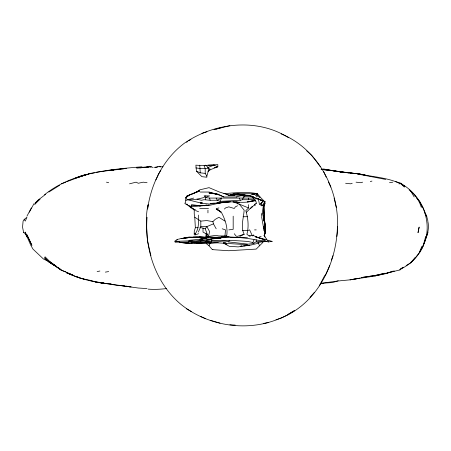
<?xml version="1.0" encoding="UTF-8"?>
<svg xmlns="http://www.w3.org/2000/svg" width="451" height="451" viewBox="0 0 451 451"><rect width="100%" height="100%" fill="white"/><g stroke="black" fill="none" stroke-linecap="round" stroke-linejoin="round"><path stroke-width="0.68" d="M239.757 236.471L244.149 234.278C240.327 226.797 243.687 218.036 244.149 210.138L239.21 204.106L232.941 201.755M261.805 215.217L261.907 213.16M264.224 221.441L264.444 217.275L263.897 205.752M147.065 217.275C144.455 249.24 155.99 283.656 181.071 304.487C208.3 326.366 248.23 332.376 280.353 318.197M275.961 319.844C315.108 307.328 336.621 265.746 337.393 226.599M192.825 208.413L194.234 209.591L194.234 213.977L194.781 217.275L195.334 227.693L194.234 231.532L194.234 234.824L195.334 234.824L195.334 233.725C199.274 228.375 198.417 221.362 198.62 215.082M205.859 237.344L206.192 233.398M220.702 237.474L228.24 236.471L226.599 236.471C228.11 228.279 225.444 220.094 221.661 212.883L216.722 209.044L216.722 208.492L218.921 207.945M226.047 236.285L224.953 235.918L225.5 229.886L222.208 228.792M264.201 230.923L264.444 228.24M400.477 269.106C410.433 264.652 418.551 256.264 422.965 246.342C425.913 238.5 429.831 230.258 427.903 221.661M264.511 236.403L264.991 232.079L263.345 226.599L261.704 217.275L263.345 205.752L263.897 204.472M336.846 236.471C342.213 195.486 320.576 149.85 281.176 133.896M262.956 241.246L262.798 242.503L256.219 249.087L228.792 250.733L212.336 249.634L209.044 245.789L206.299 243.596M264.077 230.438C266.688 221.548 260.588 212.105 264.991 203.559L264.624 202.46M425.71 236.471L422.965 246.342L419.672 252.38M206.851 176.132L209.044 168.454L205.752 165.162L204.106 165.709L195.881 165.162L196.427 171.194L201.913 176.679L206.851 177.226L206.851 176.132L205.205 173.387L205.205 168.454L204.106 165.709M198.074 191.444L199.72 190.395L191.495 194.234L199.72 190.942L187.103 195.881L186.009 197.527L187.103 199.72L193.135 199.72L196.974 199.173L201.366 200.267L204.106 199.72L210.138 200.267L217.275 200.267L220.015 201.366L240.31 200.267L242.503 199.72L243.05 198.074L244.701 196.427M176.679 240.31L177.779 239.21L175.033 240.857L175.033 241.95C184.882 242.903 194.798 241.122 204.653 240.857L205.205 241.403C213.03 241.877 221.21 239.069 228.792 241.95L229.339 240.31L239.21 240.857L247.441 241.403L252.926 242.503L253.473 243.596L254.026 243.596L254.573 242.503L256.219 241.95L265.543 240.31L263.345 241.403C242.824 236.617 221.148 235.439 200.267 239.21L203.012 238.934M425.434 238.867L427.903 232.079M331.361 260.058L333.007 255.666M426.257 237.017L427.903 232.631M288.578 137.735C256.957 117.677 214.456 122.576 184.363 143.221C163.499 158.87 151.068 183.54 147.612 209.044L148.159 204.653C145.504 214.817 146.547 225.545 147.065 235.918M209.044 245.789L210.138 243.05M421.871 246.342L419.126 252.926L415.286 257.865L410.895 262.251M25.566 220.471L26.936 217.275L24.196 219.468L23.097 221.114L22.55 227.146L23.649 232.631L24.743 233.178L26.936 236.471L30.775 245.243L32.968 249.087L43.397 258.959L50.399 262.42M325.329 275.414L329.715 265.543M198.35 232.028L200.813 226.599L200.813 221.114L194.781 217.275M29.298 212.207L34.067 203.559M155.837 179.972L158.03 175.58M220.015 201.366L221.661 198.074L217.275 200.267L216.176 198.074M263.345 205.752L264.991 202.46L264.991 201.366L260.12 199.9M263.345 206.846L264.991 203.559L264.444 203.559M252.926 235.918L253.473 234.824M252.926 242.503L254.026 239.757M264.382 234.943L264.991 233.725L264.991 228.24L264.444 220.562L263.593 215.871M324.782 275.414L319.297 285.838M26.936 216.176L31.328 207.945M158.03 175.033L160.827 170.247M420.992 249.634C434.274 228.364 424.887 199.483 404.863 186.009C391.135 177.717 374.161 177.175 358.787 173.939C346.193 172.429 333.605 170.833 321.022 169.238M256.546 198.401L258.412 199.173L259.505 204.653L263.345 200.813L258.412 199.173L257.865 198.62L263.345 200.813L260.605 204.653L261.152 205.752L262.251 205.752L264.991 201.366M252.38 206.299L251.28 207.945L252.56 206.299M187.103 195.881L185.457 198.074L185.457 199.173M208.492 237.564L208.492 236.471L207.945 235.918L205.205 228.792L206.851 226.599L213.436 223.854L212.889 221.661L215.082 219.468L218.921 217.275L224.953 221.114M415.286 257.312L410.895 262.798L406.109 265.588M309.967 297.356L314.358 292.417M34.614 204.653L39.553 199.173M35.026 203.147L37.907 200.267L45.59 194.342M208.221 170.923L210.138 169.001M193.688 198.074L187.655 199.72L185.457 200.813L185.457 203.012L184.91 203.012L184.91 203.559L190.395 206.846L209.044 205.205L204.106 205.752M213.436 240.857L211.243 239.757L206.299 240.857L205.752 240.31L211.784 238.664L221.114 238.117C211.299 238.528 201.947 241.206 192.041 240.857L191.495 241.403L188.749 240.857L175.033 241.403M224.401 209.044L225.5 207.945L228.792 206.846L234.278 208.492L235.371 206.846L237.564 205.752M205.752 241.403L206.299 240.857M243.05 196.427L248.54 196.427L252.38 196.974L252.926 196.427L254.026 197.25M248.54 204.653L248.54 207.945L245.795 210.685C248.129 218.188 249.003 226.695 246.894 234.278L249.087 235.918L250.367 236.104M223.854 193.688C234.954 192.797 246.308 191.472 257.312 193.688L260.058 196.974L259.505 197.527L256.766 194.234L256.766 193.688M246.347 212.331L250.733 207.945M259.505 237.017L260.058 236.471L261.152 236.471M35.161 203.559L40.1 199.173M339.039 280.894L350.562 279.8L359.887 278.154L350.015 279.8L375.243 275.961L399.924 269.929L403.217 267.184L400.477 269.016M250.187 208.492L256.219 203.559L256.219 201.913L255.119 200.813L249.414 201.586M44.491 194.781C71.788 172.699 107.998 169.644 141.575 166.808L143.226 167.631M196.427 192.239L199.72 189.848L209.044 187.655L219.468 192.041L229.886 195.334M48.877 192.041L59.611 185.305M186.556 142.307L187.655 141.575M188.749 140.842L190.942 139.382M207.945 171.38L210.69 169.548L217.822 166.808L217.822 164.615L205.205 165.438M288.031 314.358L294.61 310.519L287.484 314.905L280.9 318.197M252.38 196.974L254.026 199.173L255.666 200.267L255.119 200.267C243.991 204.681 231.656 200.227 220.015 202.46M195.334 234.824L198.62 233.725M205.752 237.564L207.945 236.471M207.161 237.406L208.413 236.781M78.592 176.955L81.789 175.58L88.785 174.075M66.979 181.618L84.534 175.033L75.757 177.779M229.463 195.39L233.725 193.688L249.634 193.688L254.573 194.234L256.766 196.427L257.312 196.427L256.219 193.688M207.499 167.654L213.983 165.162L217.822 166.808L214.129 167.755M61.494 183.816L65.88 182.17M86.259 174.802L90.02 173.387L94.406 172.84M145.053 167.541L149.258 166.261L153.098 167.468M155.471 167.541L159.677 166.261L160.776 166.808M229.474 195.469L233.178 194.234L236.471 194.234M231.256 195.604L233.725 194.781L243.596 194.781L246.686 195.469M352.208 183.264L350.562 183.816L345.624 183.264M362.627 182.17L360.98 182.717L356.048 182.17M370.305 181.618L371.951 181.071M205.955 237.497L208.424 236.674M374.696 275.961L385.12 273.768L393.345 271.023M75.21 178.325L85.628 175.033M201.913 133.349L206.93 131.782M244.149 234.278L237.017 236.471L235.918 235.918L234.278 233.725M78.559 177.046L82.826 175.766M214.022 129.629L229.886 125.671M385.12 273.768L394.445 271.023M196.974 199.173L204.106 197.527L205.205 195.881L205.752 199.72M236.471 196.974L240.31 195.881L247.994 195.334L252.926 196.427M215.956 129.144L220.562 127.864M83.435 175.58L88.796 174.12M129.51 183.816L136.089 182.17L138.282 183.264L143.226 182.17L147.065 182.717M228.792 195.334L233.178 194.234M392.798 182.17L389.506 182.717M178.331 239.21C186.122 237.091 194.257 237.547 202.257 237.564M249.087 235.918L252.926 235.371L256.766 237.017L272.122 241.403L268.283 241.95L266.637 241.403L263.345 241.403M338.256 280.821L332.46 282.546L324.235 283.093M220.838 202.736L210.138 205.205L190.942 205.752M220.116 237.418L226.599 235.918M183.264 238.117L189.296 237.017L202.087 237.491M255.119 200.267L247.441 201.913L255.666 200.267M97.145 271.575L99.891 271.023M263.621 323.412L268.283 322.589M237.784 195.114L239.757 194.781M199.72 205.752L201.693 205.425M214.856 203.226L209.591 204.106L200.813 203.012L187.655 199.72M216.835 202.899L218.149 202.679M219.468 203.012L221.441 202.679M222.76 202.46L224.074 202.24M105.371 272.122L108.668 271.575M220.116 237.468L222.061 237.164M220.663 237.468L227.146 236.471L220.105 237.474M96.052 172.293L109.655 170.427M141.18 167.907L136.642 167.907L147.612 166.808M154.191 167.355L158.03 166.808M229.339 240.31L220.015 241.403L213.983 240.857M338.492 280.894L320.627 283.408M116.894 169.548L126.218 168.454L106.47 170.647L109.711 170.399M181.071 238.664L189.296 237.564L184.363 238.117M320.255 283.555L323.683 283.093M112.35 170.252L113.607 170.1L111.656 170.247M251.359 194.155L257.312 193.688M175.033 241.95L179.425 241.403M106.47 170.647L118.269 169.548M213.47 203.164L210.138 203.559L230.438 201.913M202.933 205.436L200.267 205.752L191.495 204.653L191.495 205.752M205.594 205.126L206.924 204.968M257.312 242.503L266.637 241.403M216.835 203.3L229.339 201.913M198.62 242.503L188.749 243.596L180.524 242.503L188.749 243.05L199.173 241.95L208.559 241.95M218.261 242.576L209.044 243.596L199.173 243.596L194.054 242.869M189.296 240.31L206.496 238.568M145.966 167.355L151.451 166.808M321.625 169.21L323.683 169.001L338.374 171.622M242.503 199.72L248.54 199.72L254.026 199.173M193.135 237.017L198.62 236.471L207.652 237.418M204.382 238.799L206.44 238.596M253.473 243.596L247.994 244.149L228.792 241.95M243.461 245.863L249.634 245.243L238.117 246.889L229.339 246.342L223.307 243.05L226.926 244.369M244.087 245.823L250.187 245.243L258.959 243.05L258.412 243.05L259.505 245.789M200.813 221.114L206.851 220.562L212.889 221.661M111.628 170.264L113.607 170.1M202.268 202.894L200.267 203.012L202.268 203.012M222.563 237.446L229.886 237.017M241.24 195.035L239.21 194.781L229.339 195.334L225.962 194.488M191.196 243.05L209.044 242.503M199.173 237.564L210.138 237.017L219.028 237.457M198.62 243.05L211.649 242.401M199.72 239.21L203.108 239.047M236.442 237.683L239.21 237.564M199.308 205.944L200.678 205.887M207.945 165.162L213.983 165.162L213.983 164.615M159.677 166.808L162.969 166.808M143.773 167.355L148.464 167.355M209.044 168.454L199.72 168.454L195.881 167.907M321.901 169.548L331.434 170.692M328.345 170.1L333.007 170.647L328.21 170.004M398.831 183.816L399.924 183.816L400.477 183.264L404.316 187.103M200.267 192.041L209.044 192.041L217.275 194.234M252.38 194.234L254.573 194.234M256.546 194.234L257.865 194.234M233.178 195.334L234.548 195.334M204.106 195.881L209.591 195.881L205.205 197.527L209.591 198.074L256.766 198.074M218.369 194.781L223.854 196.974L237.017 196.974M255.666 203.559L256.219 203.559M187.103 204.106L186.556 204.106L187.655 204.793M199.72 208.492L208.492 208.492M243.05 216.722L247.441 216.722M200.813 226.599L206.851 226.599L209.591 231.532L208.492 236.471L215.629 235.371L218.921 235.918L224.953 235.918M195.334 227.693L198.074 227.693M228.792 229.886L233.178 229.339L233.178 216.176M254.573 229.886L256.219 229.886M242.503 230.438L247.994 230.438L249.634 229.886L252.38 235.918M23.649 232.631L24.196 232.631M230.438 237.564L247.441 237.564M266.09 239.21L266.637 239.21L263.897 235.371M192.041 240.857L188.749 240.857L188.749 241.95M270.2 241.403L272.122 241.403M195.232 242.503L209.591 242.503M212.336 249.634L212.889 249.634M320.599 283.645L323.683 283.645M124.465 285.838L116.894 285.291L96.745 282.106M110.861 284.192L138.282 288.031L147.065 288.578M166.571 288.578C160.376 289.283 154.422 289.643 148.159 289.13M199.173 237.017L207.065 237.457M243.089 194.979L249.087 195.334L251.573 196.354M179.425 242.503L188.749 243.05M229.886 324.782L235.213 325.092M247.441 244.696L211.784 242.503L205.205 241.403M223.33 242.841L226.047 243.05L223.989 242.886M111.109 284.045L98.245 282.546L94.484 281.604M108.449 283.809C94.005 282.258 79.568 279 66.432 272.669L73.834 275.55M109.762 283.916L111.081 284.029M242.503 195.334L245.857 195.638M102.631 283.093L104.643 283.279M106.656 283.459L108.668 283.645M254.296 193.547L255.666 193.688M339.659 171.814L359.34 173.939L365.372 175.033M339.039 171.746L341.835 172.045M343.228 172.192L354.401 173.387M344.857 172.513L342.878 172.293L344.226 172.541M346.83 172.733L348.803 172.953M350.782 173.167L352.755 173.387M196.427 171.194L200.267 172.84L205.205 173.387M233.285 201.8L239.21 202.46L235.834 201.828M131.156 286.932L117.993 285.291M244.425 195.334L245.756 195.486M336.378 171.273L344.784 172.553M237.017 193.688L247.244 195.582M325.464 169.644L326.84 169.824M239.21 194.781L245.383 195.604M332.815 170.884L338.351 171.651M255.486 236.837L256.766 237.017L255.514 236.702M84.348 279.068L80.143 278.154L77.014 276.587M333.554 170.647L343.978 172.293M96.706 282.106L105.923 283.645L97.822 282.123M359.34 173.939L364.82 175.033M357.141 173.939L385.667 179.419M333.695 170.782L335.753 171.194M255.666 198.62L258.412 199.173M216.587 194.099L209.044 192.588L217.145 194.11L209.044 193.135L218.369 194.234L223.854 196.974M126.353 286.114L127.588 286.385M128.823 286.661L130.057 286.932M343.431 172.293L344.525 172.564M340.139 171.746L341.232 172.017M106.47 182.17L108.668 182.717M85.628 279.254L92.213 280.894M89.428 280.263L96.052 281.993L93.385 281.21M199.838 227.327L205.205 228.792M196.613 242.869L199.173 243.596M75.21 276.508L84.534 279.254M210.69 320.396L220.015 323.136M395.538 181.618L401.024 183.264L404.863 186.556L402.67 184.91M255.424 236.837L257.25 237.384M263.046 239.16L258.513 237.767L264.444 239.757M65.801 271.885L62.041 270.476L71.918 274.591M198.62 211.784L195.881 210.685L195.334 209.591M68.073 273.221L73.772 275.499M253.439 197.121L255.305 197.893M239.21 204.106L248.54 207.945M66.432 272.669L75.757 276.508M260.058 199.72L261.907 200.543M200.813 316.557L205.752 318.75M219.225 210.566L216.176 209.044L221.114 212.004L216.722 209.044M190.942 206.846L192.041 207.398L190.942 206.665M194.234 209.591L190.942 207.945L188.591 205.594M194.234 233.178L195.334 233.725M207.838 234.712L203.012 232.079L203.012 227.969M186.556 308.873L191.495 311.613M409.102 189.899C414.666 194.223 419.362 200.509 421.319 207.398M48.33 261.704L56.488 266.502M44.491 258.412L49.43 262.251L55.89 266.129M188.749 205.476L190.395 206.507M49.43 262.251L61.494 270.11L49.43 262.251L44.491 257.312M45.038 256.766L49.976 261.704L56.009 266.09M61.494 270.476L49.976 261.704M149.258 166.261L150.352 167.084M57.655 267.184L60.395 269.241M306.68 150.905L311.613 155.291L315.029 159.677M260.058 196.974L263.345 200.267M192.825 208.728L194.234 210.138M416.606 197.91L419.672 201.366L422.418 207.398M237.26 203.13L238.117 204.106M315.458 160.229L320.396 166.808M24.196 219.468L25.29 221.114M419.672 201.913L422.965 207.398L426.804 216.722L427.903 221.114M410.348 190.395L414.193 196.974M213.436 223.854L216.176 228.792M239.21 198.074L240.31 200.267M424.955 213.019L426.804 216.722M328.452 182.041L330.814 187.103M323.683 171.746L326.152 177.091M261.152 203.339L262.251 205.752M264.015 219.772L264.991 222.208L265.543 227.693L265.543 233.178L264.444 233.178L264.444 235.095M26.936 236.471L25.29 232.079L26.936 237.017M267.736 240.31L268.283 241.95M254.573 204.106L255.119 205.752M211.243 239.757L211.784 241.403M264.444 234.824L264.991 237.017M209.591 198.074L210.138 200.267M334.106 198.074L336.299 207.398M150.905 255.666L147.612 241.403L147.065 236.471M264.032 220.15L264.309 221.526L264.077 220.201M263.345 226.599L264.168 230.709M263.593 216.97L264.444 221.661L263.897 206.299M264.444 221.661L263.897 218.369L264.241 221.458M200.267 172.84L199.72 165.162M264.991 223.307L265.543 228.24M264.511 223.442L264.991 228.24M399.924 269.382L399.924 269.929M264.444 225.816L264.444 230.985M256.219 239.757L256.219 241.95M248.54 198.074L248.54 199.72M207.945 210.138L207.945 212.883M206.299 233.398L206.299 237.367M200.813 240.31L200.813 241.403M190.395 206.299L190.395 206.846M185.457 199.72L185.457 200.267M419.126 227.146L418.032 232.631L419.126 227.146M187.655 195.881L186.009 197.527L190.942 194.234L187.655 195.881M385.12 273.221L375.79 275.414L360.98 277.607L375.243 275.414L385.12 273.221M242.091 245.998L240.721 246.133L242.052 246.02M211.57 242.26L204.653 242.503L211.513 242.272M31.874 245.243L26.936 234.824L31.874 245.243"/></g></svg>
